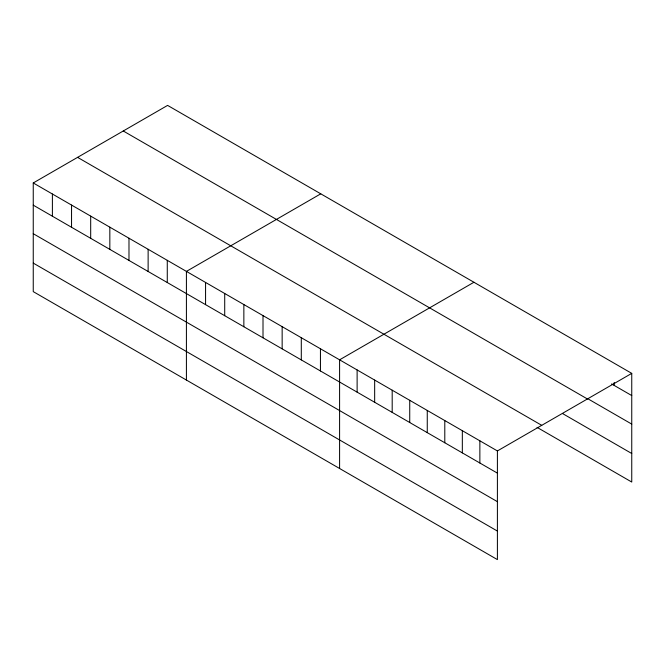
<?xml version="1.0" encoding="UTF-8"?>
<svg xmlns="http://www.w3.org/2000/svg" width="665" height="665" viewBox="0 0 665 665"><rect width="100%" height="100%" fill="white"/><g stroke="black" fill="none" stroke-linecap="round" stroke-linejoin="round"><path stroke-width="1" d="M33.25 182.958L497.403 450.937L497.403 559.606L33.25 291.627L33.25 182.958L167.597 105.394L631.75 373.373L631.75 482.042L537.062 427.371M320.771 193.823L186.416 271.395L186.416 380.064M473.937 282.259L339.591 359.823L339.591 468.493M497.403 450.937L631.75 373.373M611.584 383.921L631.75 395.567M587.91 398.792L631.75 424.104M123.266 130.988L587.411 398.967M562.49 413.514L631.75 453.505M77.589 157.364L541.734 425.334M33.25 205.161L497.403 473.131M33.25 233.698L497.403 501.668M33.25 263.099L497.403 531.069M614.219 382.417L614.219 385.442M479.864 440.812L479.864 463.006M462.333 430.687L462.333 452.882M444.794 420.563L444.794 442.765M427.263 410.438L427.263 432.641M409.731 400.313L409.731 422.516M392.192 390.197L392.192 412.391M374.661 380.072L374.661 402.267M357.122 369.948L357.122 392.142M320.447 348.768L320.447 370.97M301.295 337.712L301.295 359.915M282.151 326.665L282.151 348.859M263.007 315.609L263.007 337.803M243.856 304.553L243.856 326.748M224.712 293.498L224.712 315.7M205.568 282.442L205.568 304.645M167.272 260.339L167.272 282.534M148.129 249.284L148.129 271.478M128.985 238.228L128.985 260.431M109.833 227.172L109.833 249.375M90.689 216.125L90.689 238.319M71.546 205.069L71.546 227.264M52.394 194.014L52.394 216.208"/></g></svg>
